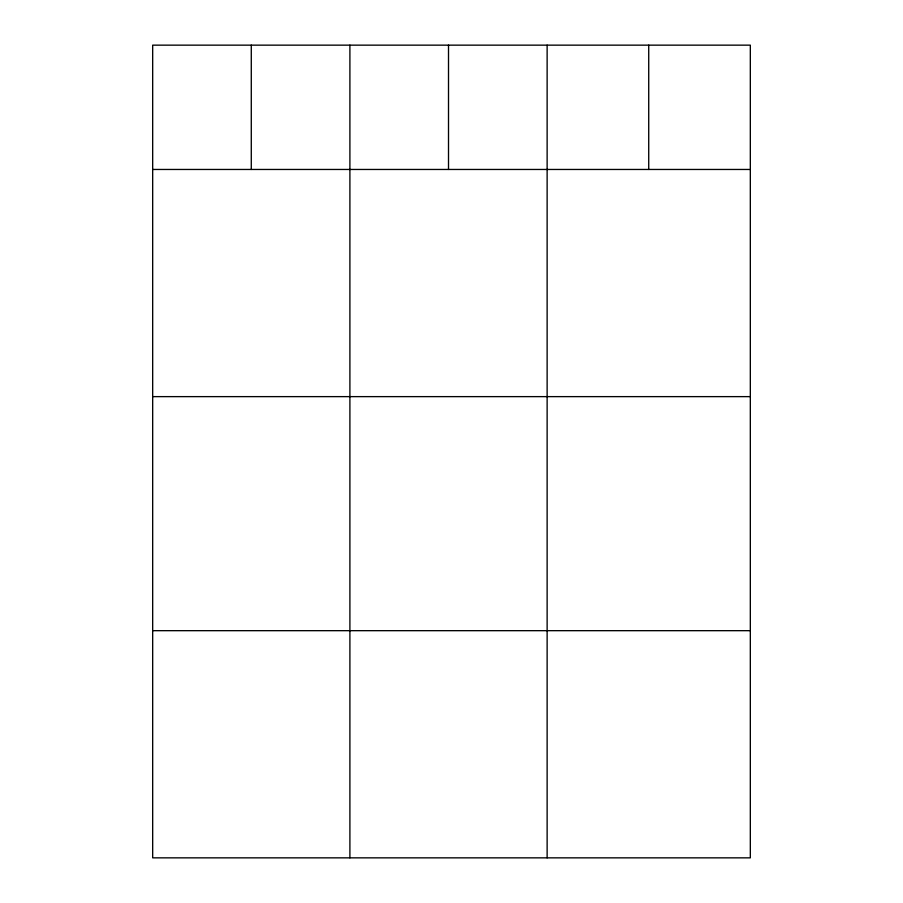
<?xml version="1.0" encoding="UTF-8"?>
<svg xmlns="http://www.w3.org/2000/svg" width="903" height="903" viewBox="0 0 903 903"><rect width="100%" height="100%" fill="white"/><g stroke="black" fill="none" stroke-linecap="round" stroke-linejoin="round"><path stroke-width="1.35" d="M750.325 169.459L750.325 857.85L152.675 857.85L152.675 45.15L750.325 45.15L750.325 169.459L152.675 169.459M152.675 396.631L750.325 396.631M152.675 630.678L750.325 630.678M648.726 45.15L648.726 169.459M547.128 45.15L547.128 857.85M448.509 45.15L448.509 169.459M349.901 45.15L349.901 857.85M251.282 45.15L251.282 169.459"/></g></svg>
